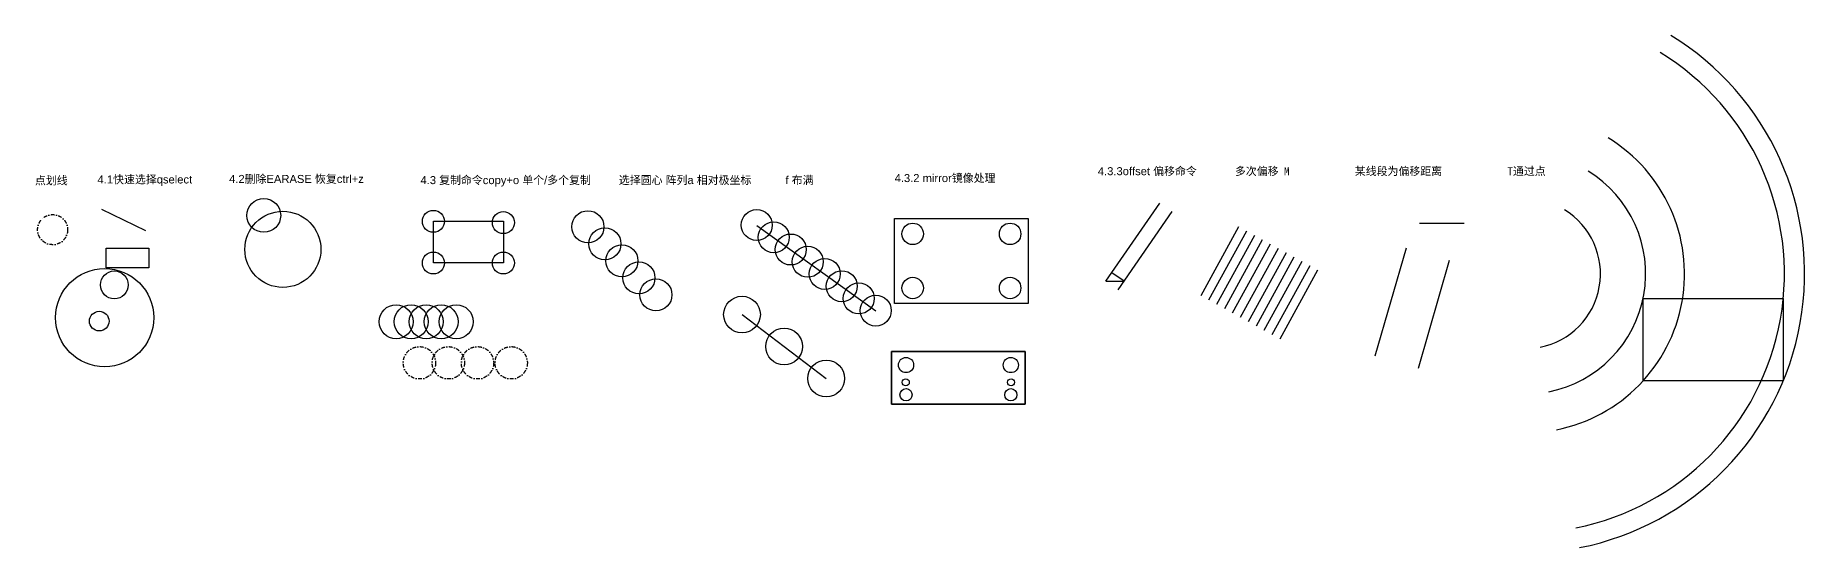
# Model space of a CAD drawing. Header units: millimetres. Extents: x 46 to 14197, y -1320 to 527.
# Drawn here: x 46 to 5930, y -1177 to 527 of the extents above; entities that cross this region are included whole.
import ezdxf

# ---------------------------------------------------------------- set-up
doc = ezdxf.new("R2010")
doc.units = ezdxf.units.MM
doc.linetypes.add('DASHDOT', pattern=[25.4, 12.7, -6.35, 0, -6.35])
doc.styles.get("Standard").update_dxf_attribs({"font": 'arial.ttf'})

msp = doc.modelspace()

# ---------------------------------------------------------------- linework, layer by layer
msp.add_line((265.4, -51.6), (411.9, -122.1))
at = {"linetype": 'ByBlock'}
for p, q in [((3605.9, -291.1), (3785.4, -31)), ((2445.5, -105.1), (2841.3, -389.6)), ((3647.1, -319.5), (3826.5, -59.4)), ((4047.4, -109.9), (3921.5, -339.7)), ((4648.9, -97.7), (4798, -97.7)), ((4073.7, -124.4), (3947.8, -354.1)), ((4100, -138.8), (3974.1, -368.5)), ((4126.3, -153.2), (4000.4, -382.9)), ((4152.7, -167.6), (4026.7, -397.3)), ((4179, -182), (4053, -411.8)), ((4205.3, -196.5), (4079.4, -426.2)), ((4231.6, -210.9), (4105.7, -440.6)), ((4257.9, -225.3), (4132, -455)), ((4604.9, -180.8), (4501, -540.1)), ((4748.1, -222.3), (4644.2, -581.5)), ((3605.9, -291.1), (3666.7, -291.1)), ((3666.7, -291.1), (3625.5, -262.7)), ((4284.2, -239.7), (4158.3, -469.4)), ((4310.5, -254.1), (4184.6, -483.9)), ((2396, -401.7), (2676, -614.1))]:
    msp.add_line(p, q, dxfattribs=at)
for points in [[(1369.7, -91.6), (1602.4, -91.6), (1602.4, -230.2), (1369.7, -230.2)], [(2903.7, -82), (3347.8, -82), (3347.8, -364.8), (2903.7, -364.8)], [(5392.9, -348), (5859, -348), (5859, -622), (5392.9, -622)]]:
    msp.add_lwpolyline(points, close=True, dxfattribs=at)
for points in [[(281.1, -180.9), (422.9, -180.9), (422.9, -245.9), (281.1, -245.9)], [(2893.4, -524), (3338, -524), (3338, -699.4), (2893.4, -699.4)], [(3338, -524), (2893.4, -524), (2893.4, -699.4), (3338, -699.4)]]:
    msp.add_lwpolyline(points, close=True)
for centre, radius in [((869, -184.8), 126.5), ((805.5, -72), 56.2), ((1369.7, -91.6), 36.5), ((1883.5, -109.8), 53.4), ((2445.1, -104), 51.5), ((1602.4, -95.8), 36.5), ((1940, -166.4), 53.4), ((2501.6, -144.7), 51.5), ((2963.7, -133.4), 35.7), ((3287.7, -133.4), 35.7), ((1996.6, -222.9), 53.4), ((2558.2, -185.3), 51.5), ((2614.7, -226), 51.5), ((1369.7, -230.2), 36.5), ((1602.4, -230.2), 36.5), ((2053.2, -279.5), 53.4), ((2671.3, -266.6), 51.5), ((276.4, -411.9), 163.4), ((2109.7, -336.1), 53.4), ((2727.8, -307.3), 51.5), ((2963.7, -313.5), 35.7), ((3287.7, -313.5), 35.7), ((2396, -401.7), 61), ((2784.3, -347.9), 51.5), ((2840.9, -388.6), 51.5), ((258.4, -423.6), 32.7), ((1245.7, -425.4), 56.5), ((1295.7, -425.4), 56.5), ((1345.7, -425.4), 56.5), ((1395.7, -425.4), 56.5), ((1445.7, -425.4), 56.5), ((2536, -507.9), 61), ((2676, -614.1), 61)]:
    msp.add_circle(centre, radius, dxfattribs=at)
at = {"linetype": 'DASHDOT'}
for centre, radius in [((103.3, -119.3), 50), ((1323.2, -562.1), 53.8), ((1419.3, -562.1), 53.8), ((1516.3, -562.1), 53.8), ((1628.4, -562.1), 53.8)]:
    msp.add_circle(centre, radius, dxfattribs=at)
for centre, radius in [((308.5, -303), 46.2), ((2941.5, -569.5), 25.3), ((3289.9, -569.5), 25.3), ((2940.6, -626.9), 11.8), ((3290.8, -626.9), 11.8), ((2941.5, -668.2), 20.3), ((3289.9, -668.2), 20.3)]:
    msp.add_circle(centre, radius)
at = {"linetype": 'ByBlock'}
for radius in [928.1, 861, 528.7, 399.5, 249.1]:
    msp.add_arc((5001.9, -266.1), radius, 281.16712, 58.66457, dxfattribs=at)

# ---------------------------------------------------------------- texts
for s, height, p in [('点划线', 26.62, (44.4, 30.9)), ('4.1快速选择qselect', 26.618, (252.6, 34.3)), ('4.2删除EARASE 恢复ctrl+z', 26.618, (690.2, 36)), ('4.3 复制命令copy+o 单个/多个复制         选择圆心 阵列a 相对极坐标           f 布满', 26.618, (1326.7, 32.1))]:
    msp.add_text(s, height=height).set_placement(p)
at = {"linetype": 'ByBlock', "char_height": 26.618, "attachment_point": 1}
for s, insert, width in [('4.3.2 mirror{\\fSimSun|b0|i0|c134|p2;镜像处理}', (2903.6, 65.5), 476.453), ('4.3.3offset {\\fSimSun|b0|i0|c134|p2;偏移命令       多次偏移 M            某线段为偏移距离            T通过点}', (3579.4, 88.4), 1889.374)]:
    msp.add_mtext(s, dxfattribs=dict(at, insert=insert, width=width))

doc.saveas('drawing.dxf')
